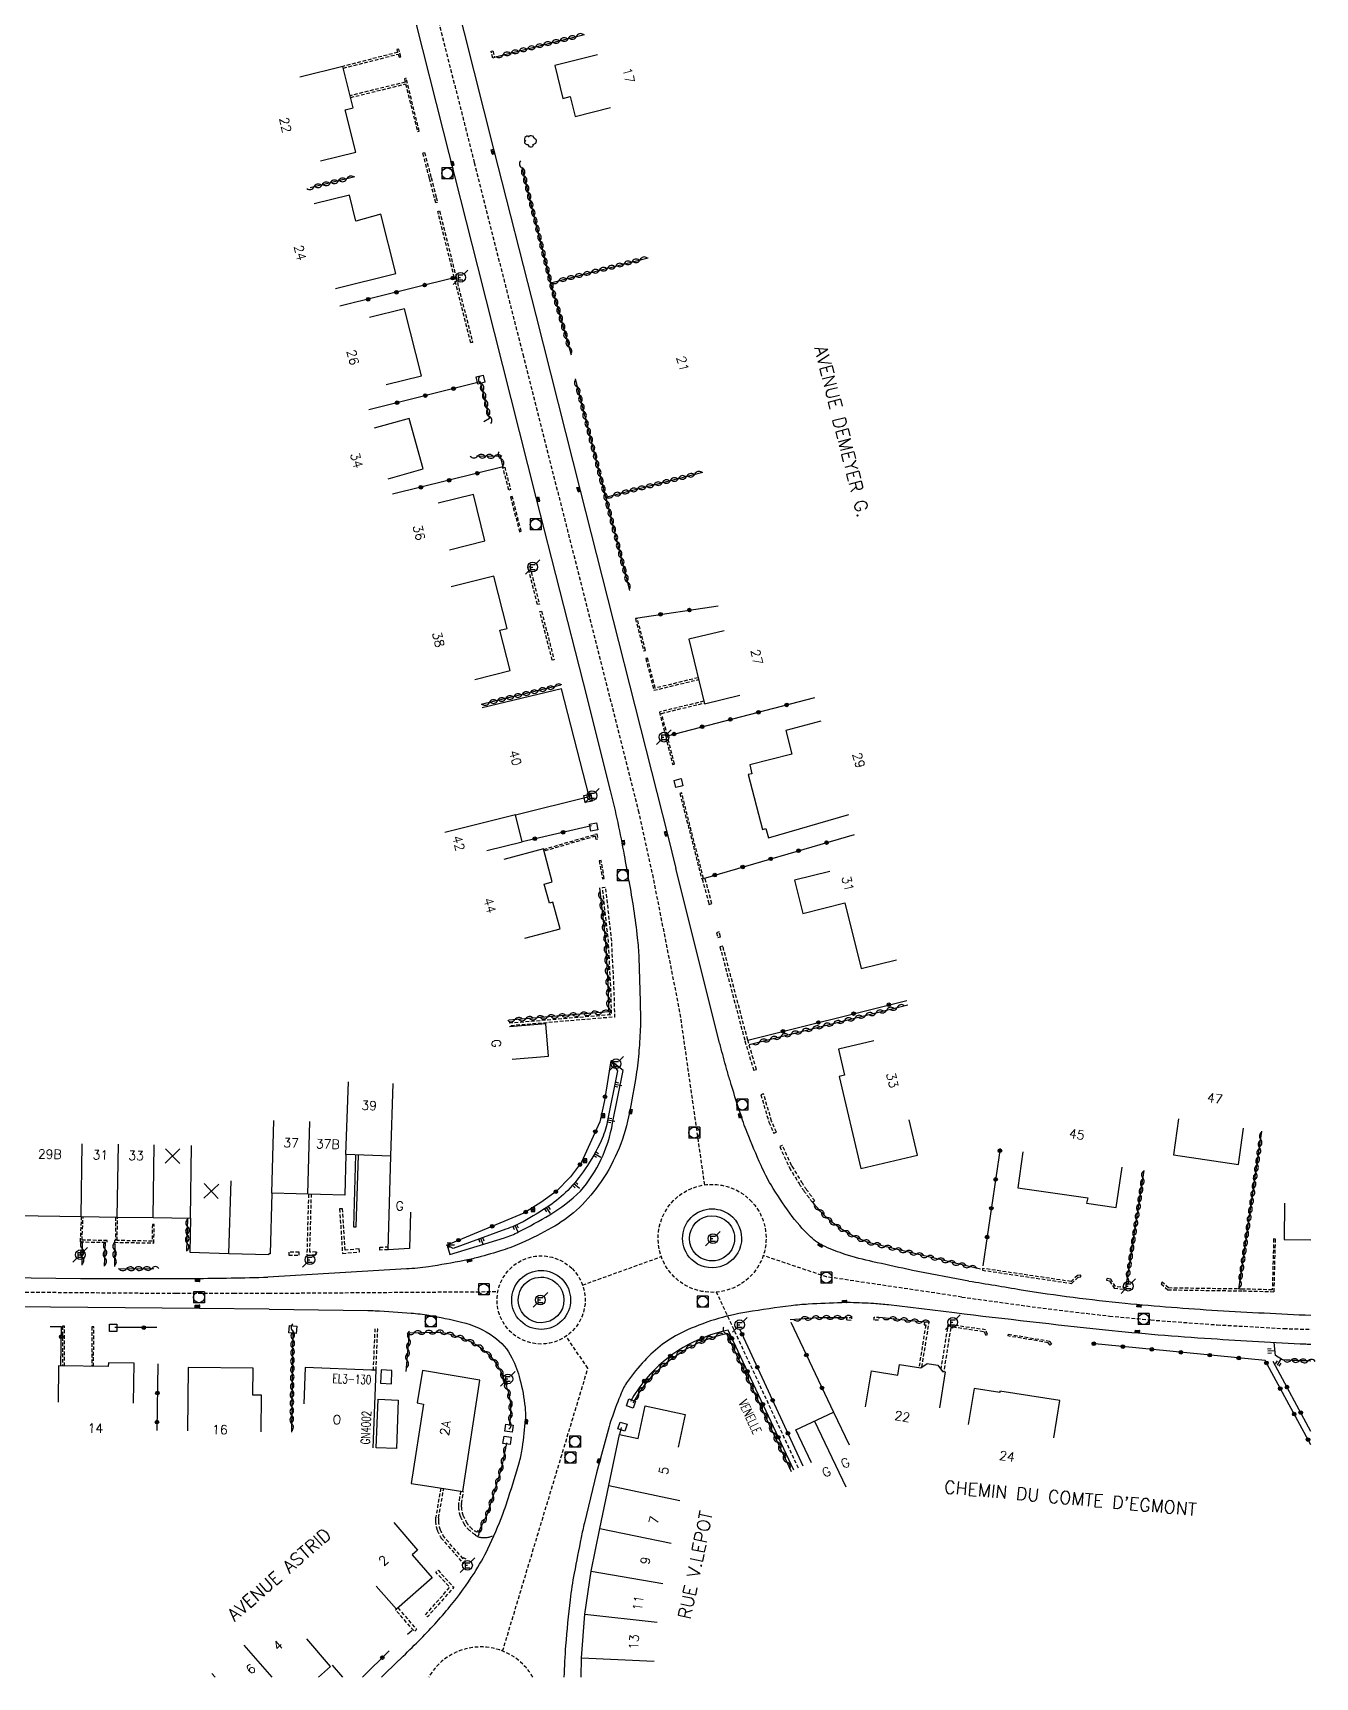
# Model space of a CAD drawing. Header units: millimetres. Extents: x 111000 to 112001, y 155000 to 156000.
# Drawn here: x 111824.3 to 112000.6, y 155000 to 155225.9 of the extents above; entities that cross this region are included whole.
import ezdxf
from ezdxf.enums import TextEntityAlignment as Align

# ---------------------------------------------------------------- set-up
doc = ezdxf.new("R2010")
doc.units = ezdxf.units.MM
doc.linetypes.add('DASHED', pattern=[0.75, 0.5, -0.25])
doc.layers.get('0').update_dxf_attribs({"linetype": 'CONTINUOUS'})
for name, color, linetype in [('W0001', 6, 'DASHED'), ('W0008', 7, 'CONTINUOUS'), ('W0100', 7, 'CONTINUOUS'), ('W0112', 1, 'DASHED'), ('W0211', 2, 'CONTINUOUS'), ('W0300', 7, 'CONTINUOUS'), ('W0310', 3, 'CONTINUOUS'), ('W0322', 7, 'CONTINUOUS'), ('W0330', 7, 'CONTINUOUS'), ('W0400', 7, 'CONTINUOUS'), ('W0420', 7, 'CONTINUOUS'), ('W0471', 7, 'CONTINUOUS'), ('W0984', 7, 'CONTINUOUS'), ('W0989', 7, 'CONTINUOUS'), ('W0991', 7, 'CONTINUOUS'), ('W1102', 7, 'CONTINUOUS')]:
    doc.layers.add(name, color=color, linetype=linetype)
doc.styles.get("Standard").update_dxf_attribs({"font": 'romans.shx', "width": 0.85})

# ---------------------------------------------------------------- blocks, each defined once
blk = doc.blocks.new('t322o')
at = {"color": 0, "linetype": 'Continuous'}
for radius in [0.25, 0.15]:
    blk.add_circle((0, 0), radius, dxfattribs=at)
blk = doc.blocks.new('t310o')
at = {"color": 0, "linetype": 'Continuous'}
for centre, start, end in [((-0.5, 0.38), 216.8699, 323.1304), ((0.5, -0.37), 36.8699, 143.1303)]:
    blk.add_arc(centre, 0.625, start, end, dxfattribs=at)
blk = doc.blocks.new('t211o')
at = {"color": 0, "linetype": 'Continuous'}
for p, q in [((-0.29, 0.5), (-0.29, 0)), ((0, 1), (0, 0)), ((0.29, 0.5), (0.29, 0))]:
    blk.add_line(p, q, dxfattribs=at)
blk = doc.blocks.new('T400')
for p, q in [((-0.15, 0.3), (0.15, 0.3)), ((-0.15, -0.25), (-0.15, 0.3)), ((-0.15, 0.15), (0.15, 0.15)), ((-0.15, 0), (0.15, 0)), ((0.15, 0.3), (0.15, -0.25)), ((-0.15, -0.15), (0.15, -0.15)), ((-0.15, -0.25), (-0.15, -0.3)), ((-0.15, -0.3), (0.15, -0.3)), ((0.15, -0.3), (0.15, -0.25))]:
    blk.add_line(p, q)
blk = doc.blocks.new('T420')
for p, q in [((0.75, 0.75), (-0.75, 0.75)), ((-0.75, 0.75), (-0.75, -0.75)), ((0.75, 0.75), (0.75, -0.75)), ((0.75, -0.75), (-0.75, -0.75))]:
    blk.add_line(p, q)
blk.add_ellipse((0, 0), major_axis=(-0.53, 0.53), ratio=1, start_param=3.926991, end_param=10.210176)
blk = doc.blocks.new('T471')
for p, q in [((-0.333334, 0.333334), (-0.333334, -0.333334)), ((-0.333334, 0.333334), (0.333334, 0.333334)), ((-0.333334, 0), (0, 0)), ((0.500001, 0.500001), (1.000002, 1.000002)), ((-0.500001, -0.500001), (-1.000002, -1.000002)), ((-0.333334, -0.333334), (0.333334, -0.333334))]:
    blk.add_line(p, q)
blk.add_ellipse((0, 0), major_axis=(0.471405, 0.471405), ratio=1, start_param=5.4977871438, end_param=11.780972451)
blk = doc.blocks.new('t112o')
at = {"color": 0, "linetype": 'Continuous'}
for p, q in [((-0.5, 0.5), (0.5, 0.5)), ((-0.5, -0.5), (-0.5, 0.5)), ((0.5, 0.5), (0.5, -0.5)), ((0.5, -0.5), (-0.5, -0.5))]:
    blk.add_line(p, q, dxfattribs=at)
blk = doc.blocks.new('t330o')
at = {"color": 0, "linetype": 'Continuous'}
for p, q in [((0.25, -0.25), (-0.25, 0.25)), ((-0.25, -0.25), (0.25, 0.25)), ((-0.25, 0.25), (-0.25, -0.25)), ((0.25, 0.25), (-0.25, 0.25)), ((0.25, -0.25), (0.25, 0.25)), ((-0.25, -0.25), (0.25, -0.25)), ((-0.25, -0.25), (-0.25, -0.25))]:
    blk.add_line(p, q, dxfattribs=at)
blk = doc.blocks.new('T300')
for p, q in [((-0.8, 0.51), (-0.86, 0.34)), ((-0.86, 0.34), (-0.86, 0.17)), ((-0.86, 0.17), (-0.74, 0.06)), ((-0.69, 0.63), (-0.8, 0.51)), ((-0.8, -0.06), (-0.74, 0.06)), ((-0.74, 0.06), (-0.69, 0.11)), ((-0.57, 0.69), (-0.69, 0.63)), ((-0.46, 0.69), (-0.57, 0.69)), ((-0.29, 0.63), (-0.46, 0.69)), ((-0.29, 0.63), (-0.17, 0.74)), ((-0.23, 0.57), (-0.29, 0.63)), ((-0.17, 0.74), (-0.06, 0.8)), ((-0.06, 0.8), (0.06, 0.8)), ((0.06, 0.8), (0.23, 0.74)), ((0.23, 0.74), (0.34, 0.63)), ((0.34, 0.63), (0.4, 0.51)), ((0.46, 0.46), (0.34, 0.46)), ((0.4, 0.51), (0.4, 0.46)), ((0.57, 0.4), (0.46, 0.46)), ((0.57, 0.4), (0.69, 0.29)), ((0.69, 0.29), (0.74, 0.17)), ((0.74, 0.06), (0.69, -0.17)), ((0.74, 0.17), (0.74, 0.06)), ((-0.8, -0.17), (-0.8, -0.06)), ((-0.8, -0.23), (-0.8, -0.17)), ((-0.74, -0.34), (-0.8, -0.23)), ((-0.69, -0.4), (-0.74, -0.34)), ((-0.51, -0.46), (-0.69, -0.4)), ((-0.4, -0.46), (-0.51, -0.46)), ((-0.4, -0.46), (-0.34, -0.46)), ((-0.34, -0.46), (-0.34, -0.4)), ((-0.34, -0.51), (-0.34, -0.46)), ((-0.29, -0.63), (-0.34, -0.51)), ((-0.17, -0.74), (-0.29, -0.63)), ((-0.06, -0.8), (-0.17, -0.74)), ((0.06, -0.8), (-0.06, -0.8)), ((0.17, -0.74), (0.06, -0.8)), ((0.23, -0.69), (0.17, -0.74)), ((0.29, -0.46), (0.23, -0.46)), ((0.29, -0.63), (0.23, -0.69)), ((0.46, -0.4), (0.29, -0.46)), ((0.34, -0.51), (0.29, -0.63)), ((0.34, -0.51), (0.34, -0.46)), ((0.57, -0.34), (0.46, -0.4)), ((0.63, -0.29), (0.57, -0.34)), ((0.69, -0.17), (0.63, -0.29))]:
    blk.add_line(p, q)
blk = doc.blocks.new('t991o')
at = {"color": 0, "linetype": 'Continuous'}
for p, q in [((-1, 1), (1, -1)), ((-1, -1), (1, 1))]:
    blk.add_line(p, q, dxfattribs=at)

msp = doc.modelspace()

# ---------------------------------------------------------------- linework, layer by layer
at = {"layer": 'W0001'}
for points in [[(111865.36, 155507.02), (111851.54, 155489.99), (111846.8, 155483.93), (111842.29, 155477.81), (111837.99, 155471.62), (111834.4, 155465.36), (111830.94, 155451), (111830.16, 155434.83), (111831.34, 155423.87), (111832.86, 155413.95), (111834.48, 155404.24), (111835.56, 155395.2), (111845.69, 155363.51), (111848.9, 155351.12), (111851.98, 155338.92), (111865.25, 155286.38), (111884.99, 155208.11), (111891.67, 155181.77), (111904.01, 155133.12), (111907.54, 155119.1), (111909.48, 155110.27)], [(111701.58, 155066.79), (111704.84, 155065.98), (111707.89, 155065.36), (111723.8, 155062.05), (111732.23, 155060.31), (111737.76, 155059.33), (111743.7, 155058.41), (111750.2, 155057.5), (111761.06, 155056.04), (111772.98, 155054.64), (111781.34, 155053.93), (111788.22, 155053.5), (111794.64, 155053.24), (111812.04, 155053), (111844.07, 155052.74), (111851.91, 155052.75), (111856.73, 155052.75)], [(111952, 155052.23), (111963.15, 155050.69), (111972.33, 155049.61), (111977.99, 155049.08), (111987.09, 155048.41), (111996.25, 155047.9), (112000, 155047.79)]]:
    msp.add_lwpolyline(points, dxfattribs=at)
at = {"layer": 'W0001', "flags": 128}
for points in [[(111909.48, 155110.27), (111913.24, 155091.34), (111916.63, 155067.63)], [(111952, 155052.23), (111933.4, 155055), (111924.71, 155057.93)], [(111899.89, 155053.88), (111910.71, 155057.78)], [(111856.73, 155052.75), (111888.24, 155052.98)], [(111929.56, 155028.7), (111918.3, 155052.9)], [(111900.62, 155042.43), (111897.61, 155046.83)], [(111888.9, 155003.58), (111900.62, 155042.43)]]:
    msp.add_lwpolyline(points, dxfattribs=at)
for points in [[(111922.89, 155065.58, -1), (111912.48, 155055, -1), (111922.89, 155065.58, -1)], [(111898.44, 155056.14, -1), (111889.94, 155047.51, -1), (111898.44, 155056.14, -1)], [(111893.05, 155000, 0.068628), (111891.68, 155001.78, 0.492025), (111878.75, 155000)]]:
    msp.add_lwpolyline(points, format="xyb", dxfattribs=at)
at = {"layer": 'W0008', "flags": 128}
for points in [[(111867.73, 155505.15), (111855.78, 155490.53, 0.0104), (111849.09, 155481.81, 0.0252), (111843.11, 155472.67, 0.0154), (111840.99, 155468.76, 0.0525), (111836.61, 155457.11, 0.0409), (111834.56, 155444.72, 0.0234), (111834.12, 155435.04, 0.0403), (111835.65, 155417.56, 0.0086), (111837.22, 155409.25), (111837.22, 155409.25), (111848.89, 155363.47), (111857.79, 155328.5), (111857.79, 155328.5), (111866.16, 155295.21), (111887.65, 155209.97), (111887.65, 155209.97), (111893.44, 155187.13), (111899.54, 155163.07), (111911.59, 155115.62), (111911.59, 155115.62), (111912.71, 155111.12)], [(111906.25, 155109.41, 0.005137), (111905.64, 155112.94, 0.0169), (111903.74, 155121.85), (111900, 155136.61), (111900, 155136.61), (111893.51, 155162.08), (111885.48, 155193.82), (111880.76, 155212.45), (111880.76, 155212.45), (111869.38, 155257.56)], [(111952.98, 155054.42), (111945.25, 155055.89, -0.006467), (111944.47, 155056.05, -0.001067), (111939.79, 155057.07, -0.022255), (111935.98, 155058.09, -0.029785), (111933.22, 155059.15, -0.083356), (111931.22, 155060.5, -0.046661), (111928.38, 155063.74, -0.020296), (111925.79, 155067.65, -0.031966), (111924.42, 155070.29, -0.00978), (111922.5, 155074.85, -0.016902), (111921.53, 155077.55, -0.003008), (111920.15, 155081.97, -0.008066), (111919.67, 155083.62, -0.001035), (111918.83, 155086.71, -0.004031), (111918.63, 155087.51), (111912.71, 155111.12)], [(111906.25, 155109.41, -0.015726), (111907.41, 155101.6, -0.020702), (111907.61, 155098.87, -0.001873), (111907.85, 155090.84, -0.014437), (111907.85, 155089.79, -0.005691), (111907.81, 155088.83, -0.002375), (111907.67, 155086.51, -0.022216), (111907.31, 155083.18, -0.01185), (111906.21, 155077, -0.053151), (111904.65, 155072.1, -0.05256), (111902.08, 155067.58, -0.052805), (111899.03, 155064.16, -0.05793), (111895.62, 155061.72, -0.019411), (111891.53, 155059.66, -0.031771), (111888.91, 155058.66, -0.009278), (111885.5, 155057.67, -0.017107), (111883.62, 155057.23, -0.012959), (111878.71, 155056.39, -0.021118), (111875.67, 155056.08), (111856.65, 155054.95)], [(111703.03, 155068.47, 0.065769), (111704.24, 155067.96, 0.000913), (111704.26, 155067.95, 0.0327), (111704.94, 155067.79), (111706.87, 155067.43), (111706.92, 155067.62), (111729.4, 155062.94, 0.0114), (111739.65, 155061.05, 0.0054), (111749.09, 155059.68), (111749.09, 155059.68), (111759.41, 155058.28, 0.0072), (111771.48, 155056.79, 0.0088), (111784.31, 155055.73, 0.0141), (111793.63, 155055.27), (111830.9, 155054.79), (111846.5, 155054.78, 0.003857), (111856.65, 155054.95)], [(111856.82, 155050.55), (111847.22, 155050.67), (111801.15, 155051.06, -0.0091), (111791.86, 155051.36, -0.0063), (111781.1, 155051.94, -0.0104), (111768.78, 155053.08, -0.0063), (111752.21, 155055.2), (111745.44, 155056.13), (111745.44, 155056.13, -0.00339), (111736.48, 155057.51, -0.0111), (111729.97, 155058.69), (111712.27, 155062.4), (111705.4, 155063.81), (111705.44, 155064.02), (111700.14, 155065.1), (111700.14, 155065.1)], [(111919.86, 155062.5, -1), (111915.51, 155058.08, -1), (111919.86, 155062.5, -1)], [(111896.39, 155054.06, -1), (111891.99, 155049.59, -1), (111896.39, 155054.06, -1)], [(111952.98, 155054.42, -0.005575), (111960.18, 155053.22, 0.0153), (111974.47, 155051.39, 0.0093), (111987.17, 155050.39, 0.003675), (112000, 155049.73)], [(111856.82, 155050.55), (111870.37, 155050.39, -0.012683), (111871.38, 155050.35, -0.002608), (111876.33, 155050.02, -0.025973), (111878.77, 155049.72, -0.013965), (111883.25, 155048.79, -0.097156), (111887.68, 155046.78, -0.123763), (111890.18, 155043.85, -0.049607), (111891.28, 155040.91, -0.040016), (111891.98, 155037.09, -0.014817), (111892.02, 155036.41, -0.010457), (111892.04, 155035.44)], [(112000, 155045.71, -0.001841), (111999.31, 155045.73, -0.0038), (111986.27, 155046.47, -0.0084), (111971.75, 155047.67, -0.003291), (111951.02, 155050.04), (111951.02, 155050.04)], [(111887.48, 155019.35, -0.04594), (111886.99, 155019.19, -0.04594), (111886.49, 155019.13, -0.046204), (111885.97, 155019.15, -0.046204), (111885.48, 155019.27)]]:
    msp.add_lwpolyline(points, format="xyb", dxfattribs=at)
for points in [[(111920.53, 155063.18, -1), (111914.84, 155057.4, -1)], [(111897.03, 155054.71, -1), (111891.35, 155048.94, -1)]]:
    msp.add_lwpolyline(points, format="xyb", close=True, dxfattribs=at)
at = {"layer": 'W0008'}
for points in [[(111951.02, 155050.04), (111941.94, 155051.14, 0.014455), (111939.92, 155051.32, 0.009126), (111936.71, 155051.46, 0.015886), (111935.52, 155051.45, 0.004112), (111930.91, 155051.24, 0.018595), (111928.56, 155051.03, 0.007148), (111922.48, 155050.15, 0.071364), (111913.77, 155047.46, 0.097699), (111908.39, 155043.48, 0.029465), (111906.06, 155040.61, 0.059927), (111905.19, 155039.01, 0.008695), (111903.98, 155035.83, 0.020164), (111903.53, 155034.44), (111901.82, 155028.05), (111900.14, 155021.19, 0.009496), (111899.69, 155019.17, 0.003951), (111898.73, 155014.28, 0.017201), (111898.17, 155010.63, 0.009988), (111897.55, 155004.31, 0.011216), (111897.32, 155000)], [(111872.24, 155000), (111874.56, 155002.22, 0.004015), (111874.92, 155002.57, 0.000579), (111877.37, 155004.99, 0.025611), (111881.66, 155009.7, 0.028971), (111884.97, 155014.26, 0.029922), (111886.88, 155017.65, 0.022545), (111888.92, 155022.38, 0.013404), (111889.72, 155024.7, 0.006433), (111891.2, 155029.58, 0.035315), (111891.63, 155031.56, 0.018333), (111892.04, 155035.43)]]:
    msp.add_lwpolyline(points, format="xyb", dxfattribs=at)
at = {"layer": 'W0100'}
for points in [[(111901.92, 155222.92), (111896.07, 155221.47), (111897.19, 155216.93), (111898.16, 155217.17), (111898.87, 155214.44), (111898.87, 155214.44), (111903.71, 155215.68)], [(111863.87, 155208.33), (111868.72, 155209.54), (111867.27, 155215.38), (111868.34, 155215.64), (111866.94, 155221.33), (111861.03, 155219.87)], [(111865.92, 155190.79), (111874.22, 155192.88), (111872.17, 155201.01), (111868.71, 155200.06), (111867.84, 155203.62), (111867.84, 155203.62), (111862.99, 155202.44)], [(111885.09, 155137.07), (111889.93, 155138.31), (111888.52, 155143.84), (111889.52, 155144.09), (111887.67, 155151.3), (111881.83, 155149.8)], [(111932.65, 155131.34), (111927.81, 155130.09), (111928.65, 155126.84), (111922.87, 155125.35), (111923.14, 155124.13), (111922.65, 155124.01), (111924.6, 155116.48), (111925.08, 155116.61), (111925.45, 155115.34), (111925.45, 155115.34), (111936.47, 155118.53)], [(111891.97, 155101.54), (111896.8, 155102.84), (111895.82, 155106.47), (111895.32, 155106.33), (111894.61, 155108.97), (111895.72, 155109.27), (111894.5, 155113.81), (111889.06, 155112.34)], [(111981.81, 155076.7), (111981.09, 155071.76), (111990.02, 155070.46), (111990.74, 155075.41)], [(111960.39, 155072.18), (111959.69, 155067.23), (111969.32, 155065.86), (111969.16, 155065.14), (111973.21, 155064.52), (111973.21, 155064.52), (111974.07, 155070.07)], [(111996.38, 155065.14), (111996.3, 155060.14), (112000, 155060.08)], [(111838.18, 155037.64), (111838.24, 155043.13), (111834.71, 155043.17), (111834.7, 155042.68), (111827.84, 155042.76), (111827.79, 155037.76)], [(111855.69, 155033.72), (111855.75, 155038.72), (111854.57, 155038.74), (111854.62, 155042.44), (111845.68, 155042.56), (111845.57, 155033.86)], [(111871.1, 155031.52), (111871.5, 155042.17), (111870.86, 155042.2), (111861.78, 155042.54), (111861.59, 155037.54)], [(111964.66, 155032.86), (111965.48, 155038), (111957.25, 155039.3), (111957.22, 155039.1), (111953.69, 155039.67), (111952.9, 155034.73)]]:
    msp.add_lwpolyline(points, dxfattribs=at)
at = {"layer": 'W0100', "flags": 128}
for points in [[(111872.88, 155177.6), (111877.73, 155178.81), (111875.43, 155188.02), (111875.43, 155188.02), (111870.58, 155186.81)], [(111873.18, 155164.67), (111877.99, 155166.02), (111876.04, 155172.95), (111876.04, 155172.95), (111871.23, 155171.6)], [(111881.6, 155154.92), (111886.45, 155156.12), (111884.88, 155162.49), (111884.88, 155162.49), (111880.02, 155161.29)], [(111919.34, 155143.79), (111914.48, 155142.62), (111916.63, 155133.73), (111916.63, 155133.73), (111921.49, 155134.91)], [(111886.71, 155113.58), (111891.57, 155114.79), (111890.65, 155118.48), (111900.78, 155120.99), (111899.15, 155127.4), (111896.99, 155135.82), (111886.08, 155133.18)], [(111933.86, 155110.71), (111929.01, 155109.5), (111930.16, 155104.94), (111935.93, 155106.38), (111938.19, 155097.35), (111943.04, 155098.57)], [(111890.22, 155084.92), (111895.2, 155085.34), (111894.83, 155089.75), (111889.85, 155089.34)], [(111939.91, 155087.42), (111935.04, 155086.27), (111935.88, 155082.71), (111935.14, 155082.54), (111938.14, 155069.87), (111945.93, 155071.72), (111944.78, 155076.58)], [(111876.25, 155063.89), (111876.11, 155058.89), (111873.16, 155058.72), (111873.52, 155071.59), (111867.37, 155071.8), (111867.21, 155066.21), (111857.17, 155066.48), (111856.94, 155058.16), (111856.78, 155058.17), (111856.78, 155058.07)], [(111868.67, 155071.75), (111868.39, 155061.89), (111868.79, 155061.88), (111869.07, 155071.74)], [(111793.66, 155069.01), (111793.51, 155064.01), (111801.05, 155063.79), (111810.92, 155063.65), (111816.63, 155063.51), (111822.12, 155063.41), (111830.99, 155063.31), (111835.93, 155063.21), (111840.85, 155063.14), (111846.02, 155063.07), (111845.91, 155058.37), (111851.29, 155058.21), (111856.78, 155058.07), (111856.78, 155058.07)], [(111938.78, 155037.16), (111939.58, 155042.1), (111943.23, 155041.51), (111943.46, 155042.96), (111946.39, 155042.49), (111947.27, 155043.1), (111948.72, 155042.86), (111949.34, 155042.01), (111949.73, 155041.95), (111948.93, 155037.01)], [(111899.71, 155000), (111899.73, 155002.64), (111900.22, 155008.65), (111901.07, 155014.56), (111902.26, 155020.43), (111903.49, 155026.32), (111904.98, 155033.32), (111907.54, 155032.77), (111908.5, 155037.27), (111913.99, 155036.09), (111913.02, 155031.6)], [(111931.35, 155029.45), (111929.2, 155033.96), (111934.36, 155036.42), (111936.52, 155031.91)], [(111873.94, 155021.23), (111877.22, 155017.46), (111876.45, 155016.79), (111879.22, 155013.62), (111874.3, 155009.34), (111871.54, 155012.51)], [(111863.57, 155000), (111865.26, 155001.47), (111861.98, 155005.24)]]:
    msp.add_lwpolyline(points, dxfattribs=at)
at = {"layer": 'W0100'}
for points in [[(111872.13, 155040.38), (111873.62, 155040.31), (111873.68, 155042.14), (111872.19, 155042.21)], [(111874.3, 155031.4), (111871.53, 155031.5), (111871.78, 155038.17), (111874.55, 155038.06)]]:
    msp.add_lwpolyline(points, close=True, dxfattribs=at)
at = {"layer": 'W0100', "flags": 128}
msp.add_lwpolyline([(111877.14, 155037.67), (111878.02, 155037.52), (111876.33, 155026.6), (111878.46, 155026.27), (111883.41, 155025.5), (111885.78, 155040.82), (111877.87, 155042.13)], close=True, dxfattribs=at)
at = {"layer": 'W0112'}
for points in [[(111867, 155221.08), (111874.54, 155223.02), (111874.66, 155222.58), (111874.9, 155222.64), (111874.72, 155223.32), (111874.62, 155223.71), (111874.38, 155223.65), (111874.47, 155223.26), (111866.94, 155221.33)], [(111867.99, 155217.05), (111875.56, 155218.92), (111877.2, 155212.37), (111877.44, 155212.43), (111875.63, 155219.69), (111875.39, 155219.63), (111875.5, 155219.16), (111867.93, 155217.3)], [(111915.76, 155137.32), (111909.88, 155135.9), (111908.8, 155140.02), (111908.56, 155139.96), (111909.7, 155135.6), (111915.82, 155137.08)], [(111916.54, 155134.09), (111910.44, 155132.61), (111911.31, 155129.29), (111912.26, 155125.39), (111912.51, 155125.45), (111911.55, 155129.35), (111910.74, 155132.43), (111916.6, 155133.85)], [(111916.49, 155109.75), (111913.51, 155121.5), (111913.27, 155121.43), (111916.24, 155109.73), (111916.32, 155109.75), (111916.33, 155109.69)], [(111894.52, 155113.74), (111901.6, 155115.79), (111901.59, 155115.82), (111901.83, 155115.87), (111901.99, 155115.13), (111901.74, 155115.08), (111901.65, 155115.54), (111894.58, 155113.5)], [(111916.33, 155109.69), (111917.26, 155106.18), (111917.65, 155106.28), (111916.72, 155109.79)], [(111862.22, 155066.35), (111861.99, 155057.98), (111863.29, 155058.03), (111863.28, 155058.42), (111862.4, 155058.4), (111862.62, 155066.33)], [(111830.99, 155063.31), (111830.83, 155059.8), (111834.56, 155059.75), (111834.56, 155060), (111831.09, 155060.04), (111831.24, 155063.3)], [(111835.71, 155063.22), (111835.68, 155060), (111835.54, 155060), (111835.54, 155059.75), (111840.97, 155059.65), (111841.01, 155062.19), (111840.76, 155062.19), (111840.73, 155059.91), (111835.93, 155059.99), (111835.96, 155063.21)], [(111873.16, 155058.72), (111872.01, 155058.68), (111872, 155059.08), (111873.15, 155059.12)], [(111828.66, 155042.75), (111828.68, 155048.21), (111828.43, 155048.21), (111828.41, 155042.75)], [(111832.68, 155042.7), (111832.71, 155048.15), (111832.46, 155048.15), (111832.43, 155042.71)], [(111946.52, 155042.58), (111947.52, 155048.76), (111946.86, 155048.8), (111946.83, 155048.4), (111947.05, 155048.39), (111946.11, 155042.53)], [(111949.16, 155042.27), (111950.15, 155048.44), (111950.79, 155048.36), (111950.75, 155047.96), (111950.48, 155048), (111949.52, 155041.98)], [(111950.77, 155048.13), (111955.1, 155047.49), (111955.29, 155046.97), (111955.53, 155047.06), (111955.28, 155047.72), (111950.79, 155048.36)]]:
    msp.add_lwpolyline(points, dxfattribs=at)
for points in [[(111887.56, 155222.47), (111887.32, 155223.4), (111887.56, 155223.46), (111887.8, 155222.53)], [(111878.17, 155209.51), (111879.07, 155206.04), (111879.76, 155203.33), (111879.94, 155202.64), (111879.7, 155202.58), (111879.52, 155203.26), (111878.83, 155205.98), (111877.93, 155209.45)], [(111880.24, 155201.46), (111882.5, 155192.35), (111884.77, 155183.39), (111884.53, 155183.33), (111882.26, 155192.29), (111880, 155201.4)], [(111889.18, 155166.27), (111889.98, 155163.18), (111889.74, 155163.12), (111888.94, 155166.21)], [(111889.99, 155162.16), (111891.22, 155157.39), (111891.46, 155157.45), (111890.23, 155162.22)], [(111892.63, 155152.59), (111893.95, 155147.44), (111893.7, 155147.38), (111892.39, 155152.53)], [(111894.26, 155146.48), (111895.96, 155139.79), (111895.72, 155139.73), (111894.01, 155146.42)], [(111907.15, 155145.45), (111908.29, 155141.02), (111908.53, 155141.08), (111907.39, 155145.51)], [(111902.87, 155109.74), (111902.44, 155112.2), (111902.19, 155112.16), (111902.62, 155109.69)], [(111918.86, 155101.73), (111918.67, 155102.39), (111918.28, 155102.28), (111918.48, 155101.62)], [(111918.77, 155100.35), (111922.2, 155087.42), (111923.4, 155083.38), (111923.78, 155083.49), (111922.59, 155087.53), (111919.16, 155100.45)], [(111926.53, 155074.9), (111925.87, 155076.41), (111924.77, 155080.14), (111924.39, 155080.03), (111925.49, 155076.27), (111926.17, 155074.74)], [(111869.18, 155058.84), (111867.26, 155058.65), (111866.9, 155064.36), (111866.5, 155064.33), (111866.88, 155058.21), (111869.22, 155058.44)], [(111994.87, 155060.21), (111994.68, 155053.22), (111990.67, 155053.32), (111980.41, 155053.47), (111979.56, 155054.25), (111979.39, 155054.06), (111980.31, 155053.22), (111990.66, 155053.07), (111994.93, 155052.96), (111995.12, 155060.2)], [(111860.93, 155058.39), (111859.51, 155058.4), (111859.5, 155058), (111860.93, 155057.99)], [(111954.83, 155055.92), (111967.1, 155054.1), (111968.04, 155054.96), (111968.37, 155054.99), (111968.35, 155055.24), (111967.93, 155055.2), (111967.02, 155054.36), (111954.86, 155056.16)], [(111974.59, 155053.51), (111973.11, 155053.66), (111972.47, 155054.66), (111971.95, 155054.78), (111971.89, 155054.54), (111972.32, 155054.44), (111972.96, 155053.43), (111974.57, 155053.26)], [(111964.13, 155045.63), (111963.89, 155045.95), (111958.37, 155046.88), (111958.41, 155047.12), (111964.03, 155046.18), (111964.33, 155045.78)]]:
    msp.add_lwpolyline(points, close=True, dxfattribs=at)
at = {"layer": 'W0112', "flags": 128}
for points in [[(111889.8, 155089.89), (111903.87, 155091.06), (111903.79, 155094.22), (111903.44, 155101.16), (111902.62, 155108.51), (111903.02, 155108.56), (111903.84, 155101.19), (111904.19, 155094.24), (111904.28, 155090.7), (111889.83, 155089.49)], [(111939.96, 155049.06), (111939.95, 155049.46), (111940.61, 155049.47), (111940.62, 155049.07), (111939.96, 155049.06)], [(111871.5, 155042.17), (111871.73, 155047.82), (111871.33, 155047.83), (111871.1, 155042.19)], [(111874.5, 155009.51), (111877.08, 155006.53), (111876.78, 155006.27), (111874.19, 155009.24), (111874.3, 155009.34)]]:
    msp.add_lwpolyline(points, dxfattribs=at)
at = {"layer": 'W0112'}
msp.add_lwpolyline([(111931.78, 155065.49, -0.010434), (111930.61, 155067.07, -0.017758), (111929.99, 155068.02, -0.001671), (111928.66, 155070.21, -0.027381), (111928.61, 155070.31), (111927.34, 155073.07), (111926.98, 155072.9), (111928.25, 155070.14, 0.027381), (111928.32, 155070, 0.001671), (111929.64, 155067.81, 0.017758), (111930.29, 155066.84, 0.010434), (111931.47, 155065.25)], format="xyb", close=True, dxfattribs=at)
at = {"layer": 'W0112', "flags": 128}
for points in [[(111936.19, 155049.03), (111936.2, 155049.43), (111936.86, 155049.42), (111936.85, 155049.02)], [(111878.29, 155008.57), (111881.64, 155012.34), (111879.72, 155014.41), (111880.02, 155014.69), (111882.18, 155012.34), (111878.59, 155008.3)]]:
    msp.add_lwpolyline(points, close=True, dxfattribs=at)
at = {"layer": 'W0112'}
for points in [[(111880.41, 155025.96), (111879.7, 155021.97, 0.064144), (111879.67, 155021.42, 0.036348), (111879.82, 155020.47, 0.050855), (111879.94, 155020.12, 0.017138), (111880.42, 155019.14), (111883.48, 155015.65), (111883.58, 155015.61), (111883.89, 155016.2), (111883.53, 155016.38), (111883.47, 155016.27), (111880.75, 155019.37, -0.016425), (111880.3, 155020.28, -0.050855), (111880.21, 155020.56, -0.036348), (111880.07, 155021.45, -0.064144), (111880.09, 155021.9), (111880.8, 155025.89)], [(111883.12, 155025.55), (111882.99, 155024.73), (111882.85, 155023.92, 0.064144), (111882.82, 155023.38, 0.036348), (111882.97, 155022.42, 0.050855), (111883.09, 155022.07, 0.017138), (111883.57, 155021.1, 0.076125), (111884.14, 155020.35, 0.055916), (111885.14, 155019.58), (111885.11, 155019.5), (111885.49, 155019.31), (111885.79, 155019.9), (111885.44, 155020.08), (111885.35, 155019.92, -0.056445), (111884.41, 155020.64, -0.076125), (111883.92, 155021.29, -0.017138), (111883.45, 155022.24, -0.050855), (111883.36, 155022.51, -0.036348), (111883.22, 155023.41, -0.064144), (111883.24, 155023.85), (111883.38, 155024.66), (111883.51, 155025.48), (111883.41, 155025.5)]]:
    msp.add_lwpolyline(points, format="xyb", dxfattribs=at)
at = {"layer": 'W0211'}
msp.add_lwpolyline([(111881.28, 155059.36), (111881.65, 155058.06), (111889.15, 155060.38, 0.0422), (111891.1, 155061.17, 0.018149), (111895.37, 155063.53, 0.057492), (111899.6, 155066.78, 0.134527), (111904.01, 155076.11), (111904.01, 155076.11), (111905.46, 155083.36), (111903.77, 155084.68), (111904.68, 155083.33), (111903.28, 155076.27, -0.061402), (111902.44, 155073.7, -0.037293), (111900.25, 155069.84, -0.045451), (111897.85, 155066.88, -0.052285), (111895.31, 155064.77, -0.023065), (111891.7, 155062.58, -0.037792), (111889.35, 155061.53), (111882.09, 155058.91)], format="xyb", close=True, dxfattribs=at)
at = {"layer": 'W0211', "flags": 128}
msp.add_lwpolyline([(111996.1, 155043.59), (111995.11, 155044.18), (111994.96, 155045.96)], dxfattribs=at)
at = {"layer": 'W0310'}
for points in [[(111887.92, 155222.65), (111900.16, 155225.72)], [(111868.58, 155206.15), (111862.45, 155204.66)], [(111895.5, 155191.6), (111908.88, 155195.03)], [(111903.05, 155162.13), (111916.43, 155165.57)], [(111896.9, 155136.3), (111885.96, 155133.65)], [(111990.1, 155053.33), (111993.25, 155075.04)], [(111974.62, 155053.73), (111977.06, 155069.61)], [(111845.51, 155058.52), (111845.62, 155063.08)], [(111860.06, 155047.61), (111859.88, 155033.67)]]:
    msp.add_lwpolyline(points, dxfattribs=at)
at = {"layer": 'W0310', "flags": 128}
for points in [[(111891.56, 155207.44), (111895.5, 155191.6), (111898.31, 155181.68), (111898.31, 155181.68)], [(111886.32, 155172.55), (111887.11, 155173.01), (111885.88, 155177.99), (111885.88, 155177.99)], [(111898.87, 155178.38), (111906.34, 155149.32), (111906.34, 155149.32)], [(111888.96, 155166.3), (111888.59, 155167.73), (111885.33, 155167.78), (111885.33, 155167.78)], [(111902.22, 155108.47), (111903.04, 155101.13), (111903.39, 155094.21), (111903.46, 155091.43), (111889.77, 155090.28)], [(111922.77, 155086.92), (111944.59, 155092.39)], [(111831.13, 155059.79), (111831.07, 155056.59), (111831.07, 155056.59)], [(111834.18, 155056.47), (111834.3, 155059.76)], [(111835.58, 155059.58), (111835.55, 155056.4), (111835.55, 155056.4)], [(111836.05, 155056.1), (111840.98, 155056.15), (111840.98, 155056.15)], [(111928.43, 155049.12), (111932.27, 155049.41), (111936.2, 155049.43)], [(111940.61, 155049.47), (111946.86, 155048.8)]]:
    msp.add_lwpolyline(points, dxfattribs=at)
for points in [[(111954.56, 155056.06), (111939.52, 155059.63, -0.039215), (111937.21, 155060.56, -0.039215), (111935.08, 155061.83, -0.038398), (111933.2, 155063.38, -0.038398), (111931.59, 155065.2, -0.038398)], [(111875.65, 155042.01), (111876.08, 155047.31), (111879.66, 155047.41, -0.069735), (111881.31, 155047.22, -0.038151), (111884.16, 155046.25, -0.067894), (111886.19, 155045.03, -0.065829), (111887.88, 155043.27, -0.057409), (111888.7, 155041.84, -0.031271), (111889.7, 155039, -0.063539), (111889.99, 155037.15, -0.046203), (111889.81, 155034.59, -0.046203)], [(111906.82, 155037.67, -0.046901), (111908.93, 155040.74, -0.164854), (111919.68, 155047.21), (111928.54, 155028.26)], [(112000, 155043.42, -0.003684), (111996.1, 155043.59), (111996.1, 155043.59)], [(111889.43, 155032.19, -0.008734), (111888.89, 155029.51, -0.017188), (111888.55, 155028.16, -0.002963), (111887.67, 155025.23, -0.003887), (111886.97, 155023, -0.029224), (111886.62, 155022.09, -0.012458), (111885.62, 155020.04, -0.012458)]]:
    msp.add_lwpolyline(points, format="xyb", dxfattribs=at)
at = {"layer": 'W0322'}
for p, q in [((111907.47, 155145.57), (111918.51, 155147.21)), ((111901.11, 155116.99), (111891.57, 155114.79)), ((111957.28, 155072.62), (111954.9, 155056.51))]:
    msp.add_line(p, q, dxfattribs=at)
for points in [[(111882.26, 155192.29), (111866.54, 155188.36)], [(111885.88, 155177.99), (111870.51, 155174.15)], [(111888.96, 155166.3), (111873.77, 155162.54)], [(111911.55, 155129.36), (111931.81, 155134.59)], [(111916.49, 155109.75), (111937.27, 155115.78)], [(111841.5, 155043.04), (111841.38, 155033.91)]]:
    msp.add_lwpolyline(points, dxfattribs=at)
at = {"layer": 'W0322', "flags": 128}
for points in [[(111922.59, 155087.52), (111944.44, 155092.99)], [(111903.77, 155084.68), (111902.88, 155079.22), (111902.24, 155076.31), (111899.76, 155070.74), (111898.24, 155068.76), (111896.27, 155066.75), (111894.15, 155065.2), (111891.81, 155063.75), (111881.15, 155059.33)], [(111828.2, 155042.76), (111828.26, 155048.13), (111826.69, 155048.13), (111826.69, 155048.13)], [(111841.38, 155048.03), (111835.58, 155048.03), (111835.58, 155048.03)], [(111930.21, 155028.97), (111921.49, 155047.81)], [(111928.51, 155048.78), (111934.36, 155036.42)], [(112000, 155031.9), (111993.69, 155043.49), (111969.83, 155045.84), (111969.83, 155045.84)], [(112000, 155033.77), (111994.79, 155043.37)], [(111905.17, 155034.28), (111904.98, 155033.32)], [(111876.45, 155006.4), (111875.84, 155005.87)], [(111865.46, 155001.65), (111866.89, 155000)], [(111869.62, 155000), (111873.3, 155003.59)]]:
    msp.add_lwpolyline(points, dxfattribs=at)
msp.add_lwpolyline([(111928.91, 155028.43), (111919.91, 155047.66, 0.168995), (111908.62, 155041, 0.046918), (111906.47, 155037.87, 0.046918)], format="xyb", dxfattribs=at)
at = {"layer": 'W1102'}
for p, q in [((111890.65, 155118.48), (111880.94, 155116.08)), ((111830.99, 155063.31), (111831.11, 155073.3)), ((111835.93, 155063.21), (111836.12, 155073.21)), ((111840.85, 155063.14), (111841.01, 155073.13)), ((111846.02, 155063.07), (111846.14, 155073.07)), ((111851.29, 155058.21), (111851.59, 155068.2))]:
    msp.add_line(p, q, dxfattribs=at)
at = {"layer": 'W1102', "flags": 128}
for points in [[(111867.37, 155071.8), (111867.7, 155081.79)], [(111873.52, 155071.59), (111873.85, 155081.59)], [(111857.17, 155066.48), (111857.44, 155076.48)], [(111862.11, 155066.35), (111862.39, 155076.34)], [(111931.78, 155035.19), (111936.08, 155026.16)], [(111903.49, 155026.32), (111913.27, 155024.25)], [(111902.26, 155020.43), (111912.05, 155018.42)], [(111901.07, 155014.56), (111910.93, 155012.86)], [(111900.22, 155008.65), (111910.16, 155007.53)], [(111857.23, 155000), (111853.39, 155004.4)], [(111899.73, 155002.64), (111909.73, 155002.18)], [(111849.39, 155000), (111848.94, 155000.51)]]:
    msp.add_lwpolyline(points, dxfattribs=at)

# ---------------------------------------------------------------- block references
at = {"layer": 'W0112'}
for p, rotation in [((111885.86, 155178.29), 13.89363110321493), ((111913.08, 155122.85), 14.03345304154778), ((111900.64, 155120.76), 280.9303662050856), ((111901.41, 155116.82), 100.9303662050855), ((111860.07, 155047.77), 175.867495608017), ((111906.54, 155037.61), 251.5446696573638), ((111889.51, 155032.54), 81.5499771787986), ((111889.77, 155034.21), 82.2787348617628), ((111905.37, 155034.42), 252.3252824807374)]:
    msp.add_blockref('t112o', p, dxfattribs=dict(at, rotation=rotation))
msp.add_blockref('t112o', (111835.37, 155048), dxfattribs=at)
at = {"layer": 'W0211'}
for p, rotation in [((111904.31, 155081.45), 258.7755803014404), ((111903.34, 155076.54), 258.7755803006846), ((111901.52, 155071.91), 240.8576255670227), ((111898.69, 155067.8), 229.1666375766008), ((111894.94, 155064.52), 213.2435614867045), ((111885.92, 155060.29), 199.854264888632), ((111890.6, 155062.04), 204.4098201076945), ((111881.28, 155059.36), 270), ((111994.06, 155044.78), 274.0682527246142), ((111995.33, 155042.88), 329.1446852992248)]:
    msp.add_blockref('t211o', p, dxfattribs=dict(at, rotation=rotation))
at = {"layer": 'W0300'}
msp.add_blockref('T300', (111892.77, 155211.03), dxfattribs=at)
at = {"layer": 'W0310'}
for p, rotation in [((111896.8, 155224.88), 14.12262980197434), ((111897.92, 155225.16), 14.12262980197434), ((111899.04, 155225.44), 14.12262980197434), ((111888.96, 155222.91), 14.12262980197434), ((111890.08, 155223.19), 14.12262980197434), ((111891.2, 155223.47), 14.12262980197434), ((111892.32, 155223.75), 14.12262980197434), ((111893.44, 155224.03), 14.12262980197434), ((111894.56, 155224.32), 14.12262980197434), ((111895.68, 155224.6), 14.12262980197434), ((111891.58, 155207.37), 283.9544679007179), ((111891.86, 155206.25), 283.9544679007179), ((111862.97, 155204.78), 193.6667156512908), ((111864.09, 155205.06), 193.6667156512908), ((111865.21, 155205.33), 193.6667156512908), ((111866.33, 155205.6), 193.6667156512908), ((111867.46, 155205.87), 193.6667156512908), ((111892.13, 155205.13), 283.9544679007179), ((111892.41, 155204.01), 283.9544679007179), ((111892.69, 155202.89), 283.9544679007179), ((111892.97, 155201.77), 283.9544679007179), ((111893.25, 155200.65), 283.9544679007179), ((111893.53, 155199.53), 283.9544679007179), ((111893.81, 155198.41), 283.9544679007179), ((111894.08, 155197.28), 283.9544679007179), ((111894.36, 155196.16), 283.9544679007179), ((111894.64, 155195.04), 283.9544679007179), ((111894.92, 155193.92), 283.9544679007179), ((111895.2, 155192.8), 283.9544679007179), ((111901.09, 155193.03), 14.39086721541291), ((111902.21, 155193.32), 14.39086721541291), ((111903.33, 155193.6), 14.39086721541291), ((111904.45, 155193.89), 14.39086721541291), ((111905.57, 155194.18), 14.39086721541291), ((111906.69, 155194.47), 14.39086721541291), ((111907.8, 155194.75), 14.39086721541291), ((111895.48, 155191.68), 283.9544679007179), ((111895.79, 155190.57), 285.8489573471056), ((111896.62, 155191.88), 14.39086721541291), ((111897.74, 155192.17), 14.39086721541291), ((111898.85, 155192.46), 14.39086721541291), ((111899.97, 155192.74), 14.39086721541291), ((111896.1, 155189.46), 285.8489573471056), ((111896.42, 155188.35), 285.8489573471056), ((111896.74, 155187.24), 285.8489573471056), ((111897.05, 155186.12), 285.8489573471056), ((111897.37, 155185.01), 285.8489573471056), ((111897.68, 155183.9), 285.8489573471056), ((111898, 155182.79), 285.8489573471056), ((111885.95, 155177.73), 103.8941782486027), ((111899.15, 155177.29), 284.4129365263997), ((111886.22, 155176.61), 103.8941782486027), ((111886.5, 155175.49), 103.8941782486027), ((111886.78, 155174.36), 103.8941782486027), ((111899.44, 155176.17), 284.4129365263997), ((111899.73, 155175.05), 284.4129365263997), ((111887.05, 155173.24), 103.8941782486027), ((111900.02, 155173.93), 284.4129365263997), ((111900.3, 155172.81), 284.4129365263997), ((111900.59, 155171.7), 284.4129365263997), ((111900.88, 155170.58), 284.4129365263997), ((111901.17, 155169.46), 284.4129365263997), ((111901.45, 155168.34), 284.4129365263997), ((111885.46, 155167.78), 179.0497455359536), ((111886.61, 155167.76), 179.0497455359536), ((111887.77, 155167.74), 179.0497455359536), ((111888.68, 155167.41), 104.4295549759538), ((111901.74, 155167.22), 284.4129365263997), ((111902.03, 155166.1), 284.4129365263997), ((111902.32, 155164.98), 284.4129365263997), ((111902.6, 155163.86), 284.4129365263997), ((111909.72, 155163.84), 14.39086721541291), ((111910.84, 155164.13), 14.39086721541291), ((111911.96, 155164.42), 14.39086721541291), ((111913.07, 155164.7), 14.39086721541291), ((111914.19, 155164.99), 14.39086721541291), ((111915.31, 155165.28), 14.39086721541291), ((111902.89, 155162.75), 284.4129365263997), ((111903.18, 155161.63), 284.4129365263997), ((111904.12, 155162.41), 14.39086721541291), ((111905.24, 155162.7), 14.39086721541291), ((111906.36, 155162.98), 14.39086721541291), ((111907.48, 155163.27), 14.39086721541291), ((111908.6, 155163.56), 14.39086721541291), ((111903.47, 155160.51), 284.4129365263997), ((111903.75, 155159.39), 284.4129365263997), ((111904.04, 155158.27), 284.4129365263997), ((111904.33, 155157.15), 284.4129365263997), ((111904.62, 155156.03), 284.4129365263997), ((111904.9, 155154.92), 284.4129365263997), ((111905.19, 155153.8), 284.4129365263997), ((111905.48, 155152.68), 284.4129365263997), ((111905.77, 155151.56), 284.4129365263997), ((111906.05, 155150.44), 284.4129365263997), ((111889.33, 155134.47), 193.6443103227233), ((111890.45, 155134.74), 193.6443103227233), ((111891.57, 155135.01), 193.6443103227233), ((111892.7, 155135.28), 193.6443103227233), ((111893.82, 155135.56), 193.6443103227233), ((111894.94, 155135.83), 193.6443103227233), ((111896.06, 155136.1), 193.6443103227233), ((111887.08, 155133.92), 193.6443103227233), ((111888.21, 155134.19), 193.6443103227233), ((111902.39, 155106.98), 276.3620848034763), ((111902.56, 155105.49), 276.3620848034763), ((111902.72, 155104), 276.3620848034763), ((111902.89, 155102.5), 276.3620848034763), ((111903.05, 155101.01), 272.8457957445672), ((111903.12, 155099.52), 272.8457957445672), ((111903.2, 155098.02), 272.8457957445672), ((111903.27, 155096.52), 272.8457957445672), ((111903.35, 155095.02), 272.8457957445672), ((111903.4, 155093.52), 271.448386724464), ((111903.44, 155092.02), 271.448386724464), ((111941.69, 155091.66), 14.06819507466012), ((111943.14, 155092.02), 14.06819507466012), ((111890.59, 155090.35), 184.7874474498396), ((111892.09, 155090.48), 184.7874474498396), ((111893.58, 155090.6), 184.7874474498396), ((111895.08, 155090.73), 184.7874474498396), ((111896.57, 155090.85), 184.7874474498396), ((111898.07, 155090.98), 184.7874474498396), ((111899.56, 155091.1), 184.7874474498396), ((111901.06, 155091.23), 184.7874474498396), ((111902.55, 155091.35), 184.7874474498396), ((111931.5, 155089.1), 14.06819507466012), ((111932.96, 155089.47), 14.06819507466012), ((111934.41, 155089.83), 14.06819507466012), ((111935.87, 155090.2), 14.06819507466012), ((111937.32, 155090.56), 14.06819507466012), ((111938.78, 155090.93), 14.06819507466012), ((111940.23, 155091.29), 14.06819507466012), ((111924.23, 155087.28), 14.06819507466012), ((111925.68, 155087.65), 14.06819507466012), ((111927.14, 155088.01), 14.06819507466012), ((111928.59, 155088.38), 14.06819507466012), ((111930.05, 155088.74), 14.06819507466012), ((111992.92, 155072.76), 81.73337711935113), ((111993.09, 155073.9), 81.73337711935113), ((111992.59, 155070.47), 81.73337711935113), ((111992.76, 155071.62), 81.73337711935113), ((111976.9, 155068.57), 81.24267245187015), ((111992.26, 155068.19), 81.73337711935113), ((111992.42, 155069.33), 81.73337711935113), ((111976.55, 155066.29), 81.24267245187015), ((111976.73, 155067.43), 81.24267245187015), ((111992.09, 155067.04), 81.73337711935113), ((111932.42, 155064.2), 131.8522887202249), ((111976.2, 155064), 81.24267245187015), ((111976.38, 155065.15), 81.24267245187015), ((111991.76, 155064.76), 81.73337711935113), ((111991.93, 155065.9), 81.73337711935113), ((111845.6, 155061.92), 88.64630020482744), ((111933.47, 155063.13), 137.2677789276231), ((111934.62, 155062.16), 142.6832691350492), ((111975.85, 155061.72), 81.24267245187015), ((111976.02, 155062.86), 81.24267245187015), ((111991.43, 155062.47), 81.73337711935113), ((111991.59, 155063.62), 81.73337711935113), ((111845.54, 155059.61), 88.64630020482744), ((111845.57, 155060.77), 88.64630020482744), ((111935.86, 155061.31), 148.0987593425554), ((111937.17, 155060.58), 153.514249550001), ((111938.54, 155059.98), 158.9297397568435), ((111975.5, 155059.44), 81.24267245187015), ((111975.67, 155060.58), 81.24267245187015), ((111991.1, 155060.19), 81.73337711935113), ((111991.26, 155061.33), 81.73337711935113), ((111831.09, 155057.74), 269.0468798425262), ((111831.11, 155058.9), 269.0468798425262), ((111834.23, 155057.62), 87.89180654567183), ((111834.27, 155058.78), 87.89180654567183), ((111835.56, 155057.56), 269.5060831015305), ((111835.57, 155058.71), 269.5060831015305), ((111939.97, 155059.53), 166.6217270224538), ((111941.43, 155059.18), 166.6217270224538), ((111942.89, 155058.83), 166.6217270224538), ((111944.34, 155058.49), 166.6217270224538), ((111945.8, 155058.14), 166.6217270224538), ((111947.26, 155057.79), 166.6217270224538), ((111948.72, 155057.45), 166.6217270224538), ((111975.14, 155057.16), 81.24267245187015), ((111975.32, 155058.3), 81.24267245187015), ((111990.76, 155057.9), 81.73337711935113), ((111990.93, 155059.04), 81.73337711935113), ((111837.2, 155056.11), 0.5934947532072828), ((111838.36, 155056.12), 0.5934947532072828), ((111839.51, 155056.13), 0.5934947532072828), ((111840.67, 155056.14), 0.5934947532072828), ((111950.18, 155057.1), 166.6217270224538), ((111951.64, 155056.75), 166.6217270224538), ((111953.1, 155056.4), 166.6217270224538), ((111974.79, 155054.87), 81.24267245187015), ((111974.97, 155056.01), 81.24267245187015), ((111990.43, 155055.61), 81.73337711935113), ((111990.6, 155056.76), 81.73337711935113), ((111990.27, 155054.47), 81.73337711935113), ((111929.93, 155049.23), 4.24079318733114), ((111931.42, 155049.34), 4.24079318733114), ((111932.92, 155049.41), 0.3102986215676626), ((111934.42, 155049.42), 0.3102986215676626), ((111935.92, 155049.43), 0.3102986215676626), ((111942.1, 155049.31), 353.864859146304), ((111943.59, 155049.15), 353.864859146304), ((111945.08, 155048.99), 353.864859146304), ((111946.58, 155048.83), 353.864859146304), ((111860.05, 155046.37), 269.2569814041215), ((111860.06, 155047.53), 269.2569814041215), ((111876.02, 155046.49), 85.3876880133754), ((111876.76, 155047.33), 1.543800218744144), ((111878.26, 155047.37), 1.543800218744144), ((111879.76, 155047.41), 0.5613483373722135), ((111881.25, 155047.23), 346.16229111262), ((111882.69, 155046.81), 341.4216150745125), ((111884.09, 155046.28), 337.0824384427297), ((111916.81, 155046.35), 21.09013210239207), ((111918.23, 155046.83), 16.69316914128828), ((111919.68, 155047.2), 295.0798711206118), ((111920.32, 155045.84), 295.0798711206118), ((111860.02, 155044.06), 269.2569814041215), ((111860.03, 155045.22), 269.2569814041215), ((111875.77, 155043.5), 85.3876880133754), ((111875.9, 155045), 85.3876880133754), ((111885.42, 155045.59), 327.5682338102336), ((111886.61, 155044.68), 317.9697083484036), ((111887.64, 155043.59), 308.7426966846257), ((111912.83, 155044.26), 34.28102098570348), ((111914.1, 155045.06), 29.88405802459967), ((111915.43, 155045.75), 25.48709506349586), ((111920.95, 155044.49), 295.0798711206118), ((111859.99, 155041.75), 269.2569814041215), ((111860, 155042.91), 269.2569814041215), ((111888.46, 155042.34), 297.5137491903861), ((111909.44, 155041.32), 47.47190986901488), ((111910.49, 155042.39), 43.07494690791108), ((111911.63, 155043.37), 38.67798394680729), ((111921.59, 155043.13), 295.0798711206118), ((111922.22, 155041.77), 295.0798711206118), ((111997.25, 155043.53), 177.3713505504356), ((111998.41, 155043.48), 177.6210538839632), ((111999.56, 155043.43), 177.8707572174906), ((111859.96, 155039.44), 269.2569814041215), ((111859.97, 155040.6), 269.2569814041215), ((111889.05, 155040.96), 290.8499860150685), ((111889.54, 155039.54), 287.2816382681909), ((111907.6, 155038.96), 56.5574202499545), ((111908.47, 155040.17), 52.2300552657504), ((111922.86, 155040.41), 295.0798711206118), ((111923.49, 155039.05), 295.0798711206118), ((111859.93, 155037.13), 269.2569814041215), ((111859.94, 155038.29), 269.2569814041215), ((111889.9, 155038.09), 278.6835256151267), ((111889.99, 155036.59), 269.091316932557), ((111924.13, 155037.69), 295.0798711206118), ((111859.9, 155034.83), 269.2569814041215), ((111859.91, 155035.98), 269.2569814041215), ((111889.88, 155035.1), 262.918223923972), ((111924.77, 155036.33), 295.0798711206118), ((111925.4, 155034.98), 295.0798711206118), ((111926.04, 155033.62), 295.0798711206118), ((111926.67, 155032.26), 295.0798711206118), ((111889.15, 155030.72), 258.530250178309), ((111927.31, 155030.9), 295.0798711206118), ((111888.45, 155027.81), 253.604201145158), ((111888.84, 155029.25), 256.8818980013525), ((111927.95, 155029.54), 295.0798711206118), ((111888.02, 155026.37), 253.2713733433148), ((111887.13, 155023.5), 252.3162202936207), ((111887.58, 155024.93), 252.8888857678299), ((111886.62, 155022.09), 245.4182508928986), ((111885.97, 155020.74), 243.5440037426377)]:
    msp.add_blockref('t310o', p, dxfattribs=dict(at, rotation=rotation))
at = {"layer": 'W0322'}
for p, rotation in [((111878.18, 155191.27), 194.0195563148422), ((111882.06, 155192.24), 194.0195563148422), ((111870.42, 155189.33), 194.0195563148422), ((111874.3, 155190.3), 194.0195563148422), ((111874.39, 155175.12), 194.0195563150309), ((111878.27, 155176.09), 194.0195563150309), ((111882.15, 155177.06), 194.0195563150309), ((111881.54, 155164.46), 193.8905706156755), ((111885.42, 155165.42), 193.8905706156755), ((111877.66, 155163.5), 193.8905706156755), ((111910.6, 155146.04), 8.42878969789806), ((111914.56, 155146.62), 8.42878969789806), ((111924.06, 155132.59), 14.4945427080363), ((111927.94, 155133.59), 14.4945427080363), ((111916.32, 155130.59), 14.4945427080363), ((111920.19, 155131.59), 14.4945427080363), ((111912.45, 155129.59), 14.4945427080363), ((111893.32, 155115.19), 192.9919138562909), ((111897.21, 155116.09), 192.9919138562909), ((111933.43, 155114.67), 16.17543015936801), ((111925.74, 155112.44), 16.17543015936801), ((111929.58, 155113.55), 16.17543015936801), ((111918.06, 155110.21), 16.17543015936801), ((111921.9, 155111.32), 16.17543015936801), ((111941.99, 155092.38), 14.06819507470628), ((111932.29, 155089.95), 14.06819507470628), ((111937.14, 155091.17), 14.06819507470628), ((111927.44, 155088.74), 14.06819507470628), ((111902.97, 155079.75), 260.839253904633), ((111901.64, 155074.95), 246.0039885244944), ((111957.24, 155072.33), 261.5980638213856), ((111899.53, 155070.43), 232.4058913492325), ((111896.21, 155066.7), 216.0163794362311), ((111956.66, 155068.38), 261.5980638213856), ((111956.07, 155064.42), 261.5980638213856), ((111892.07, 155063.91), 211.7869811855326), ((111882.85, 155060.04), 202.5166545072053), ((111887.47, 155061.95), 202.5166545072053), ((111955.49, 155060.46), 261.5980638213856), ((111828.24, 155046.76), 89.3367601511831), ((111839.58, 155048.03), 180.0444474825303), ((111916.31, 155046.58), 202.2010603143331), ((111920.43, 155046.54), 115.0798711206016), ((111921.81, 155047.12), 114.8624913737147), ((111911.96, 155044.13), 216.5636811734119), ((111930.65, 155044.26), 295.3611533660147), ((111970.17, 155045.81), 174.3606864679701), ((111974.15, 155045.42), 174.3606864679701), ((111978.13, 155045.02), 174.3606864679701), ((111982.11, 155044.63), 174.3606864679701), ((111986.09, 155044.24), 174.3606864679701), ((111922.55, 155042.02), 115.0798711206016), ((111923.91, 155042.58), 114.8624913737147), ((111990.07, 155043.84), 174.3606864679701), ((111993.87, 155043.17), 118.5520265016699), ((111908.36, 155040.68), 231.2949786403192), ((111932.79, 155039.74), 295.3611533660147), ((111995.78, 155039.65), 118.5520265016699), ((111996.7, 155039.85), 118.5037442515103), ((111841.45, 155039.04), 269.256981404023), ((111924.67, 155037.49), 115.0798711206016), ((111926.01, 155038.05), 114.8624913737147), ((111997.69, 155036.14), 118.5520265016699), ((111998.6, 155036.34), 118.5037442515103), ((111841.39, 155035.04), 269.256981404023), ((111926.79, 155032.96), 115.0798711206016), ((111928.11, 155033.51), 114.8624913737147), ((111999.6, 155032.63), 118.5520265016699), ((111872.37, 155002.69), 44.28657033413054)]:
    msp.add_blockref('t322o', p, dxfattribs=dict(at, rotation=rotation))
at = {"layer": 'W0330'}
for p in [(111902.7, 155077.14), (111900.21, 155070.98), (111893.06, 155064.23)]:
    msp.add_blockref('t330o', p, dxfattribs=at)
at = {"layer": 'W0400'}
for p, rotation in [((111887.56, 155209.61), 15.14792429052879), ((111882, 155208), 14.70405780356418), ((111893.77, 155161.86), 15.05109172577997), ((111899.34, 155163.2), 14.84769006245164), ((111905.48, 155114.68), 8.844122782457305), ((111911.35, 155115.9), 15.41882876836878), ((111906.5, 155077.71), 348.8534738949837), ((111921.52, 155077.12), 198.1086771648982), ((111932.57, 155059.32), 60.49576021832981), ((111884.32, 155057.22), 282.5799920902261), ((111846.98, 155054.53), 90), ((111935.91, 155051.61), 90.94867330315765), ((111976.39, 155050.99), 85.16819735192432), ((111846.96, 155050.94), 90), ((111976.15, 155047.5), 83.56904030481877), ((111892.16, 155035.07), 175.7402695144574), ((111902.12, 155029.73), 344.9847247664234)]:
    msp.add_blockref('T400', p, dxfattribs=dict(at, rotation=rotation))
at = {"layer": 'W0420'}
for p in [(111881.29, 155206.63), (111893.45, 155158.39), (111905.41, 155110.18), (111921.84, 155078.67), (111915.23, 155074.82), (111933.4, 155054.9), (111886.31, 155053.28), (111847.17, 155052.2), (111916.4, 155051.59), (111879.02, 155048.87), (111977, 155049.2), (111898.84, 155032.35), (111898.22, 155030.17)]:
    msp.add_blockref('T420', p, dxfattribs=at)
at = {"layer": 'W0471'}
for p in [(111883.11, 155192.34), (111893.03, 155152.54), (111911.07, 155129.16), (111901.18, 155121.12), (111904.49, 155084.28), (111917.8, 155060.25), (111830.85, 155058.03), (111862.41, 155057.35), (111974.89, 155053.72), (111894.09, 155051.83), (111921.49, 155048.41), (111950.77, 155048.76), (111889.62, 155040.98), (111884.07, 155015.37)]:
    msp.add_blockref('T471', p, dxfattribs=at)
at = {"layer": 'W0991'}
for p, rotation in [((111843.54, 155071.6), 359.316843893546), ((111848.85, 155066.78), 358.280057111196)]:
    msp.add_blockref('t991o', p, dxfattribs=dict(at, rotation=rotation))

# ---------------------------------------------------------------- texts
at = {"layer": 'W0984', "width": 0.7}
for s, rotation, p in [('EL3-130', 357.8444, (111868.19, 155040.95)), ('VENELLE', 294.8625, (111922.91, 155035.77)), ('GN4002', 87.8444, (111870.11, 155034.28))]:
    msp.add_text(s, height=1.25, rotation=rotation, dxfattribs=at).set_placement(p, align=Align.MIDDLE)
at = {"layer": 'W0989'}
for s, rotation, p in [('AVENUE DEMEYER G.', 284.2425, (111935.56, 155171.15)), ("CHEMIN DU COMTE D'EGMONT", 354.8478, (111966.92, 155024.6)), ('RUE V.LEPOT', 78.2249, (111915.4, 155015.43)), ('AVENUE ASTRID', 41.0135, (111858.18, 155014.11))]:
    msp.add_text(s, height=1.75, rotation=rotation, dxfattribs=at).set_placement(p, align=Align.MIDDLE)
at = {"layer": 'W0991'}
for s, rotation, p in [('17', 283.862, (111906.22, 155220.09)), ('22', 283.8133, (111859.05, 155213.28)), ('24', 284.1532, (111861.07, 155195.72)), ('26', 284.0196, (111868.33, 155181.35)), ('21', 284.3763, (111913.65, 155180.48)), ('34', 285.7135, (111868.83, 155167.19)), ('36', 283.8906, (111877.41, 155157.26)), ('38', 284.3381, (111880.07, 155142.57)), ('27', 283.5877, (111923.82, 155140.17)), ('40', 284.3551, (111890.65, 155126.3)), ('29', 286.1754, (111937.85, 155125.97)), ('42', 283.9139, (111882.86, 155114.59)), ('31', 284.0682, (111936.35, 155109.02)), ('44', 285.0732, (111887.14, 155106.03)), ('G', 274.7874, (111888.03, 155087.08)), ('33', 284.0682, (111942.47, 155082.01)), ('39', 358.4178, (111870.55, 155078.55)), ('47', 351.7334, (111986.78, 155079.52)), ('37', 358.4178, (111859.84, 155073.41)), ('37B', 358.4178, (111864.87, 155073.25)), ('45', 351.2427, (111967.82, 155074.58)), ('29B', 359.3366, (111826.66, 155071.86)), ('31', 358.9044, (111833.62, 155071.76)), ('33', 359.1199, (111838.52, 155071.67)), ('G', 358.4178, (111874.75, 155064.75)), ('O', 357.8444, (111866.12, 155035.37)), ('22', 350.8585, (111943.84, 155035.81)), ('14', 359.3368, (111832.94, 155034.2)), ('16', 359.257, (111850.04, 155034)), ('2A', 81.2026, (111881.03, 155034.21)), ('24', 350.9865, (111958.23, 155030.34)), ('5', 78.6251, (111911.05, 155028.39)), ('G', 25.4816, (111933.39, 155028.2)), ('G', 25.4816, (111935.98, 155029.42)), ('7', 78.6251, (111909.7, 155021.57)), ('2', 41.0297, (111872.53, 155016.03)), ('9', 78.6251, (111908.51, 155016.01)), ('11', 81.792, (111907.52, 155010.19)), ('4', 41.0246, (111858.01, 155004.35)), ('13', 85.3213, (111906.93, 155004.82)), ('6', 41.0246, (111854.28, 155001.12))]:
    msp.add_text(s, height=1.25, rotation=rotation, dxfattribs=at).set_placement(p, align=Align.MIDDLE)

doc.saveas('drawing.dxf')
